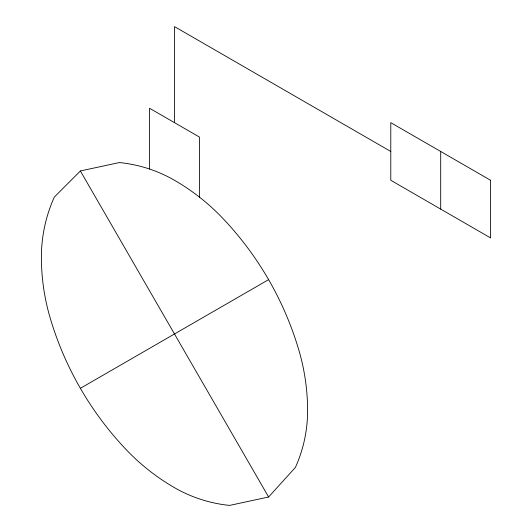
<?xml version="1.0" encoding="UTF-8"?>
<svg xmlns="http://www.w3.org/2000/svg" width="532" height="532" viewBox="0 0 532 532"><rect width="100%" height="100%" fill="white"/><g stroke="black" fill="none" stroke-linecap="round" stroke-linejoin="round"><path stroke-width="0.8" d="M268.607 496.994L295.386 467.435A137.342 137.342 0 0 0 307.596 410.824A215.094 215.094 0 0 0 298.685 349.551A324.952 324.952 0 0 0 223.101 218.645A215.094 215.094 0 0 0 174.496 180.288A137.342 137.342 0 0 0 119.361 162.559L80.379 170.965L54.357 197.026A145.828 145.828 0 0 0 41.396 257.136A215.094 215.094 0 0 0 50.307 318.409A324.952 324.952 0 0 0 125.885 449.314A215.094 215.094 0 0 0 174.496 487.671A137.342 137.342 0 0 0 229.625 505.4L268.607 496.994L80.379 170.965M80.379 388.313L268.607 279.639M390.781 151.474L174.496 26.6L174.496 122.659M440.696 151.474L440.696 209.109M199.453 197.133L199.453 137.063L149.539 108.249L149.539 169.03M490.604 180.288L390.781 122.659L390.781 180.288L490.604 237.924L490.604 180.288"/></g></svg>
